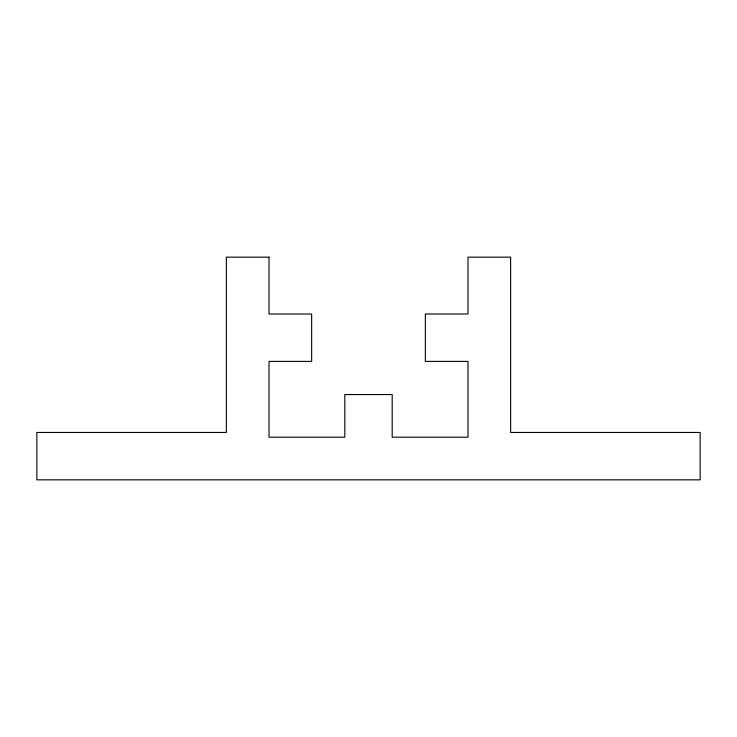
<?xml version="1.0" encoding="UTF-8"?>
<svg xmlns="http://www.w3.org/2000/svg" width="737" height="737" viewBox="0 0 737 737"><rect width="100%" height="100%" fill="white"/><g stroke="black" fill="none" stroke-linecap="round" stroke-linejoin="round"><path stroke-width="1.11" d="M269.005 257.158L226.36 257.158L226.36 432.462L36.85 432.462L36.85 479.842L700.15 479.842L700.15 432.462L510.64 432.462L510.64 257.158L467.995 257.158L467.995 314.017L425.35 314.017L425.35 361.397L467.995 361.397L467.995 437.198L392.185 437.198L392.185 394.562L344.815 394.562L344.815 437.198L269.005 437.198L269.005 361.397L311.65 361.397L311.65 314.017L269.005 314.017L269.005 257.158"/></g></svg>
